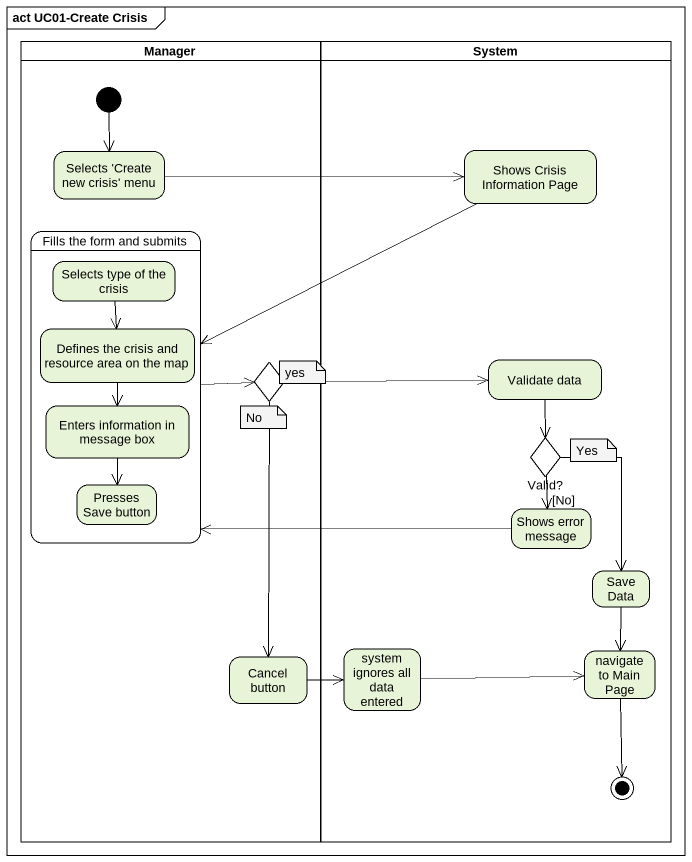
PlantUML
@startuml
mainframe act UC01-Create Crisis
hide empty description
state Manager <<partition>> {
  state "Selects 'Create new crisis' menu" as Selects_Create_new_crisis
  state "Fills the form and submits" as Fills_the_form_and_submits {
    state "Selects type of the crisis" as Selects_type_of_the_crisis
    state "Defines the crisis and resource area on the map" as Defines_the_crisis_and
    state "Enters information in message box" as Enters_information_in
    state "Presses Save button" as Presses_Save_button
  }
  state choice1 <<choice>>
  state "Cancel button" as Cancel_button
  [*] --> Selects_Create_new_crisis
}
state System <<partition>> {
  state "Shows Crisis Information Page" as Shows_Crisis_Information
  state "Validate data" as Validate_data
  state "Valid?" as Valid <<choice>>
  state "Shows error message" as Shows_error_message
  state "Save Data" as Save_Data
  state "system ignores all data entered" as system_ignores_all_data
  state "navigate to Main Page" as navigate_to_Main_Page
  navigate_to_Main_Page --> [*]
}
Selects_Create_new_crisis -right-> Shows_Crisis_Information
Shows_Crisis_Information -left-> Fills_the_form_and_submits
Fills_the_form_and_submits -right-> choice1
Selects_type_of_the_crisis --> Defines_the_crisis_and
Defines_the_crisis_and --> Enters_information_in
Validate_data --> Valid
Enters_information_in --> Presses_Save_button
choice1 -right-> Validate_data
choice1 --> Cancel_button
Valid --> Shows_error_message : [No]
Valid --> Save_Data
Shows_error_message -left-> Fills_the_form_and_submits
Save_Data --> navigate_to_Main_Page
Cancel_button -right-> system_ignores_all_data
system_ignores_all_data -right-> navigate_to_Main_Page
note as N1
  No
end note
note as N2
  yes
end note
note as N3
  Yes
end note
@enduml
